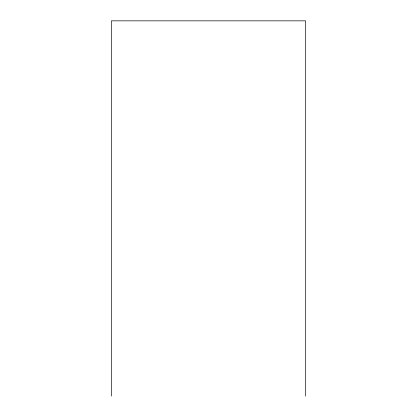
<?xml version="1.0" encoding="UTF-8"?>
<svg xmlns="http://www.w3.org/2000/svg" width="417" height="417" viewBox="0 0 417 417"><rect width="100%" height="100%" fill="white"/><g stroke="black" fill="none" stroke-linecap="round" stroke-linejoin="round"><path stroke-width="0.63" d="M305.609 396.15L305.609 20.85L111.391 20.85L111.391 396.15"/></g></svg>
